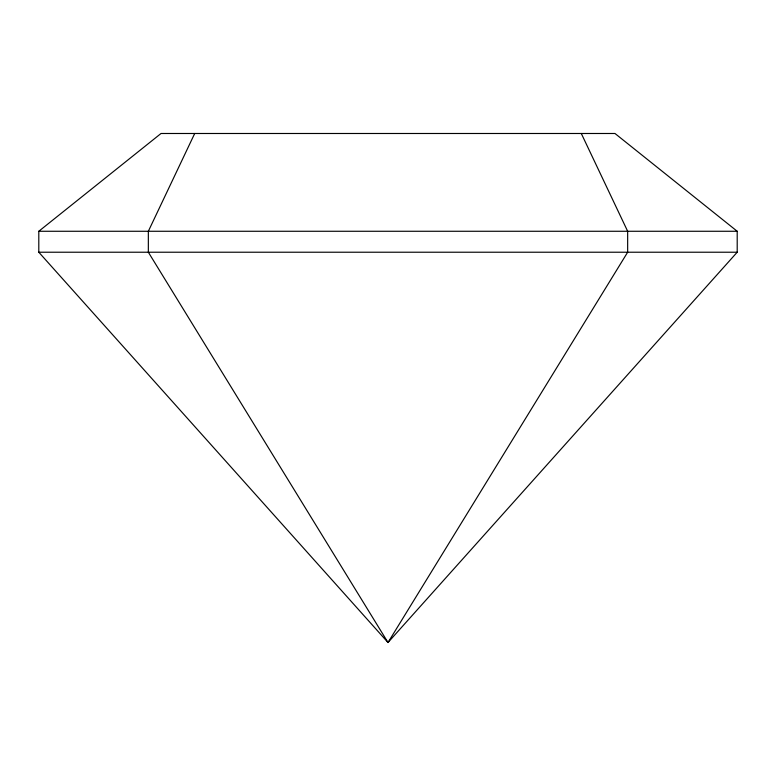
<?xml version="1.0" encoding="UTF-8"?>
<svg xmlns="http://www.w3.org/2000/svg" width="776" height="776" viewBox="0 0 776 776"><rect width="100%" height="100%" fill="white"/><g stroke="black" fill="none" stroke-linecap="round" stroke-linejoin="round"><path stroke-width="1.16" d="M194.708 133.491L148.342 231.267L148.342 252.219L388 642.509L737.2 252.219L737.2 231.267L614.98 133.491L161.02 133.491L38.8 231.267L38.8 252.219L388 642.509L627.658 252.219L627.658 231.267L581.292 133.491M38.8 231.267L737.2 231.267M38.8 252.219L737.2 252.219"/></g></svg>
